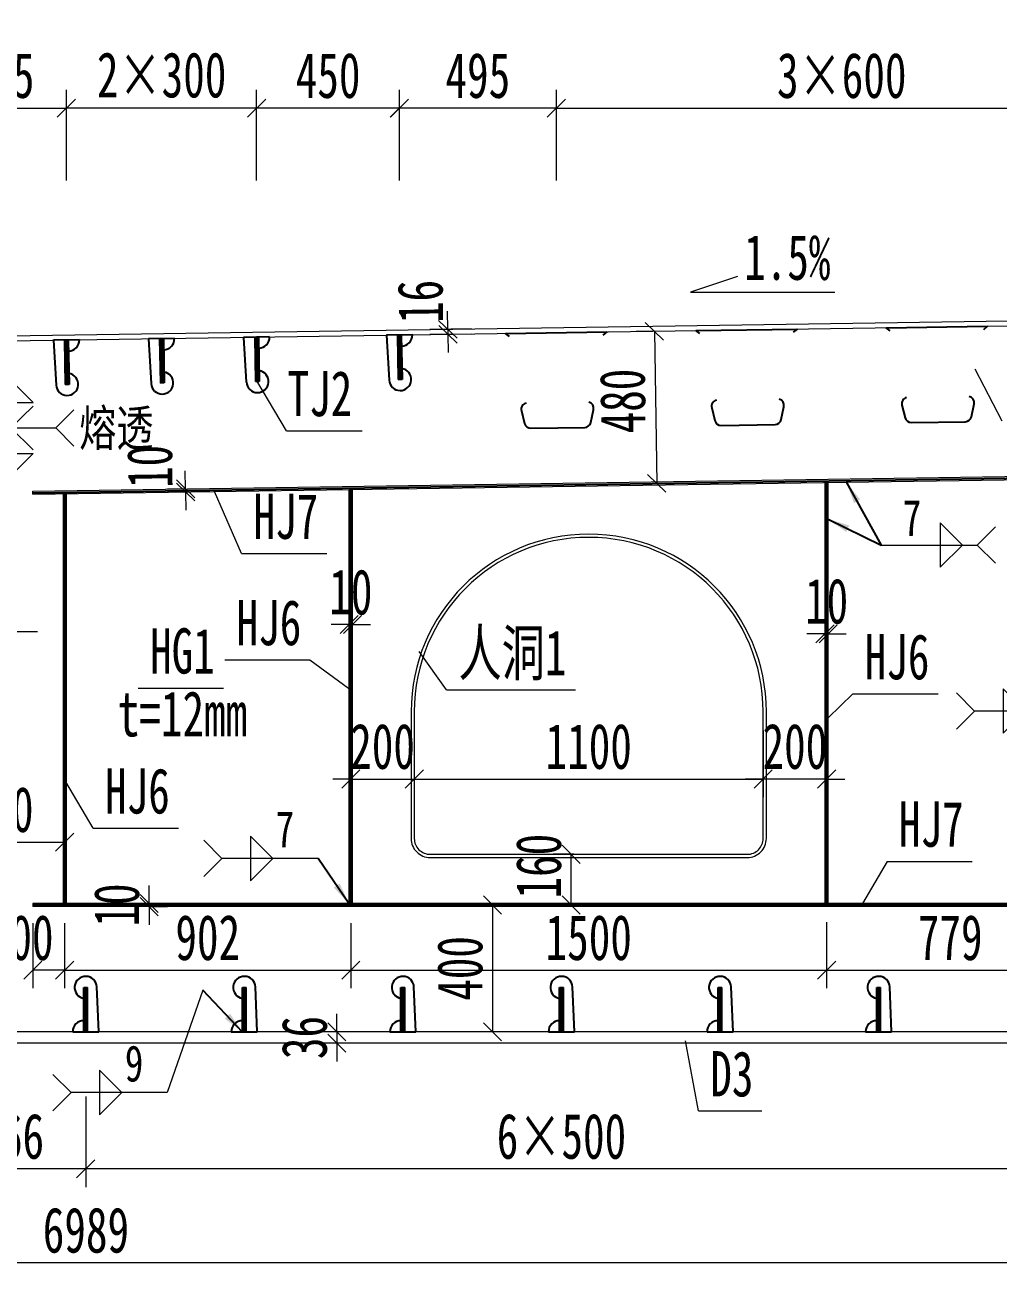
# Model space of a CAD drawing. Header units: millimetres. Extents: x -89049 to 410567, y -307459 to -100425.
# Drawn here: x 137329 to 140399, y -144920 to -140958 of the extents above; entities that cross this region are included whole.
import ezdxf
from ezdxf.enums import TextEntityAlignment as Align

# ---------------------------------------------------------------- set-up
doc = ezdxf.new("R2010")
doc.units = ezdxf.units.MM
doc.layers.get('Defpoints').update_dxf_attribs({"color": 8})
for name, color, linetype, lineweight in [('Dim', 4, 'Continuous', 15), ('文字', 7, 'Continuous', 15), ('细实线', 4, 'Continuous', 15), ('钢板粗线', 1, 'Continuous', 25), ('钢板细线', 6, 'Continuous', 15)]:
    doc.layers.add(name, color=color, linetype=linetype, lineweight=lineweight)
doc.layers.add('Text', color=4, linetype='Continuous')
doc.styles.add('111', font='', dxfattribs={"width": 0.7})
doc.styles.add('BM_Dim', font='', dxfattribs={"width": 0.85})
doc.styles.add('SMEDI', font='', dxfattribs={"width": 0.75})
doc.styles.get("Standard").update_dxf_attribs({"font": ''})
doc.styles.get('111').set_extended_font_data('仿宋_GB2312')
doc.styles.get('BM_Dim').set_extended_font_data('仿宋_GB2312')
doc.styles.get('SMEDI').set_extended_font_data('仿宋_GB2312')
doc.styles.get('Standard').set_extended_font_data('仿宋_GB2312')
doc.dimstyles.new('200', dxfattribs={"dimscale": 0, "dimtxt": 2.5, "dimasz": 1, "dimexe": 1, "dimexo": 1, "dimgap": 0.6, "dimtad": 1, "dimdec": 0, "dimdsep": 46, "dimtxsty": '111', "dimblk": 'OBLIQUE', "dimcen": 0, "dimclrd": 4, "dimclre": 4, "dimclrt": 4, "dimadec": 1, "dimazin": 2, "dimtfac": 1, "dimtdec": 0, "dimtix": 1, "dimtmove": 2, "dimatfit": 3, "dimfxl": 4, "dimfxlon": 1, "dimtolj": 1, "dimlwd": -1, "dimlwe": -1, "dimarcsym": 0})
doc.dimstyles.new('MSteel_1.0_1.0', dxfattribs={"dimtxt": 3, "dimasz": 1.2, "dimexe": 1, "dimexo": 1, "dimgap": 1, "dimtad": 3, "dimtoh": 1, "dimdec": 0, "dimzin": 0, "dimdsep": 46, "dimtxsty": 'Standard', "dimblk": 'ARCHTICK', "dimcen": 0.09, "dimclrd": 3, "dimclre": 3, "dimadec": 0, "dimazin": 0, "dimtfac": 1, "dimtdec": 4, "dimtofl": 0, "dimtmove": 0, "dimatfit": 3, "dimfxl": 1, "dimtolj": 1, "dimtzin": 0, "dimarcsym": 0})

# ---------------------------------------------------------------- blocks, each defined once
blk = doc.blocks.new('_Oblique')
at = {"color": 0, "linetype": 'ByBlock', "lineweight": -2}
blk.add_line((-0.5, -0.5), (0.5, 0.5), dxfattribs=at)
blk = doc.blocks.new('*D3225')
at = {"layer": 'Defpoints', "color": 0, "transparency": 16777216}
for p in [(141403.9, -140875.7), (132007.1, -141886.1), (141403.9, -141876.4)]:
    blk.add_point(p, dxfattribs=at)
at = {"layer": '细实线', "color": 4, "transparency": 16777216}
for p, q in [((132007.1, -141104.3), (132007.1, -140818.6)), ((141403.9, -141104.3), (141403.9, -140818.6)), ((132007.1, -140875.7), (141403.9, -140875.7))]:
    blk.add_line(p, q, dxfattribs=at)
at = {"layer": '细实线', "color": 4, "transparency": 16777216, "xscale": 57.14285714285715, "yscale": 57.14285714285715, "zscale": 57.14285714285715, "rotation": 180}
blk.add_blockref('_Oblique', (132007.1, -140875.7), dxfattribs=at)
at = {"layer": '细实线', "color": 4, "transparency": 16777216, "xscale": 57.14285714285715, "yscale": 57.14285714285715, "zscale": 57.14285714285715}
blk.add_blockref('_Oblique', (141403.9, -140875.7), dxfattribs=at)
at = {"layer": '细实线', "color": 4, "transparency": 16777216, "insert": (136705.5, -140773.5), "char_height": 142.86, "attachment_point": 5, "style": '111'}
blk.add_mtext('\\A1;9397', dxfattribs=at)
blk = doc.blocks.new('*D3228')
at = {"layer": 'Defpoints', "color": 0, "transparency": 16777216}
for p in [(134026.5, -144169.9), (141015.1, -144169.9), (134026.5, -144862.4)]:
    blk.add_point(p, dxfattribs=at)
at = {"layer": '细实线', "color": 4, "transparency": 16777216}
for p, q in [((134026.5, -144633.8), (134026.5, -144919.5)), ((141015.1, -144633.8), (141015.1, -144919.5)), ((141015.1, -144862.4), (134026.5, -144862.4))]:
    blk.add_line(p, q, dxfattribs=at)
at = {"layer": '细实线', "color": 4, "transparency": 16777216, "xscale": 57.14285714285715, "yscale": 57.14285714285715, "zscale": 57.14285714285715, "rotation": 180}
blk.add_blockref('_Oblique', (134026.5, -144862.4), dxfattribs=at)
at = {"layer": '细实线', "color": 4, "transparency": 16777216, "xscale": 57.14285714285715, "yscale": 57.14285714285715, "zscale": 57.14285714285715}
blk.add_blockref('_Oblique', (141015.1, -144862.4), dxfattribs=at)
at = {"layer": '细实线', "color": 4, "transparency": 16777216, "insert": (137520.8, -144760.1), "char_height": 142.86, "attachment_point": 5, "style": '111'}
blk.add_mtext('\\A1;6989', dxfattribs=at)
blk = doc.blocks.new('U型肋1')
at = {"layer": 'Defpoints'}
blk.add_line((-160, 0), (160, 0), dxfattribs=at)
at = {"layer": '钢板粗线', "color": 6}
for p, q in [((147.8, -9.7), (160, 0)), ((-147.8, -9.7), (-160, 0))]:
    blk.add_line(p, q, dxfattribs=at)
blk.add_lwpolyline([(-98.8, -220.5, 0.414266), (-113.8, -244.5), (-104.5, -284.5, 0.348876), (-85, -300), (85, -300, 0.348876), (104.5, -284.5), (113.8, -244.5, 0.414091), (98.8, -220.5, 0.414091)], format="xyb", dxfattribs=at)
blk = doc.blocks.new('12-140加劲 有过焊孔')
at = {"layer": 'Defpoints'}
blk.add_line((0, 0), (0, 140), dxfattribs=at)
at = {"layer": '钢板粗线', "color": 7}
for p, q in [((-6, 0), (-6, 140)), ((-6, 140), (6, 140)), ((6, 0), (6, 140)), ((41, 0), (35, 141.5)), ((-41, 0), (41, 0))]:
    blk.add_line(p, q, dxfattribs=at)
for centre, start, end in [((0, 140), 2.441, 260.1291), ((-6, 0), 90, 180)]:
    blk.add_arc(centre, 35, start, end, dxfattribs=at)
blk = doc.blocks.new('*D3245')
at = {"layer": 'Defpoints', "color": 0, "transparency": 16777216}
for p in [(140803.9, -141219.8), (139004, -141928.4), (140803.9, -141901.4)]:
    blk.add_point(p, dxfattribs=at)
at = {"layer": '细实线', "color": 4, "transparency": 16777216}
for p, q in [((139004, -141448.3), (139004, -141162.6)), ((140803.9, -141448.3), (140803.9, -141162.6)), ((139004, -141219.8), (140803.9, -141219.8))]:
    blk.add_line(p, q, dxfattribs=at)
at = {"layer": '细实线', "color": 4, "transparency": 16777216, "xscale": 57.14285714285715, "yscale": 57.14285714285715, "zscale": 57.14285714285715, "rotation": 180}
blk.add_blockref('_Oblique', (139004, -141219.8), dxfattribs=at)
at = {"layer": '细实线', "color": 4, "transparency": 16777216, "xscale": 57.14285714285715, "yscale": 57.14285714285715, "zscale": 57.14285714285715}
blk.add_blockref('_Oblique', (140803.9, -141219.8), dxfattribs=at)
at = {"layer": '细实线', "color": 4, "transparency": 16777216, "insert": (139903.9, -141117.5), "char_height": 142.86, "attachment_point": 5, "style": '111'}
blk.add_mtext('\\A1;3×600', dxfattribs=at)
blk = doc.blocks.new('*D3247')
at = {"layer": 'Defpoints', "color": 0, "transparency": 16777216}
for p in [(138452.2, -144133.9), (138312.2, -144169.9), (138452.2, -144169.9)]:
    blk.add_point(p, dxfattribs=at)
at = {"layer": '细实线', "color": 4, "transparency": 16777216}
for p, q in [((138312.2, -144133.9), (138312.2, -144076.8)), ((138395.1, -144133.9), (138255.1, -144133.9)), ((138312.2, -144133.9), (138312.2, -144169.9)), ((138395.1, -144169.9), (138255.1, -144169.9)), ((138312.2, -144169.9), (138312.2, -144227.1))]:
    blk.add_line(p, q, dxfattribs=at)
at = {"layer": '细实线', "color": 4, "transparency": 16777216, "xscale": 57.14285714285715, "yscale": 57.14285714285715, "zscale": 57.14285714285715}
for p, rotation in [((138312.2, -144133.9), 270), ((138312.2, -144169.9), 90)]:
    blk.add_blockref('_Oblique', p, dxfattribs=dict(at, rotation=rotation))
at = {"layer": '细实线', "color": 4, "transparency": 16777216, "insert": (138210, -144151.9), "char_height": 142.86, "attachment_point": 5, "rotation": 90, "style": '111'}
blk.add_mtext('\\A1;36', dxfattribs=at)
blk = doc.blocks.new('*D3248')
at = {"layer": 'Defpoints', "color": 0, "transparency": 16777216}
for p in [(137719.8, -143728.9), (137719.8, -143738.9), (137720.4, -143738.9)]:
    blk.add_point(p, dxfattribs=at)
at = {"layer": '细实线', "color": 4, "transparency": 16777216}
for p, q in [((137720.4, -143728.9), (137720.4, -143671.8)), ((137720.4, -143728.9), (137777.6, -143728.9)), ((137720.4, -143728.9), (137720.4, -143738.9)), ((137720.4, -143738.9), (137777.6, -143738.9)), ((137720.4, -143738.9), (137720.4, -143796.1))]:
    blk.add_line(p, q, dxfattribs=at)
at = {"layer": '细实线', "color": 4, "transparency": 16777216, "xscale": 57.14285714285715, "yscale": 57.14285714285715, "zscale": 57.14285714285715}
for p, rotation in [((137720.4, -143728.9), 270), ((137720.4, -143738.9), 90)]:
    blk.add_blockref('_Oblique', p, dxfattribs=dict(at, rotation=rotation))
at = {"layer": '细实线', "color": 4, "transparency": 16777216, "insert": (137618.2, -143733.9), "char_height": 142.86, "attachment_point": 5, "rotation": 90, "style": '111'}
blk.add_mtext('\\A1;10', dxfattribs=at)
blk = doc.blocks.new('*D3249')
at = {"layer": 'Defpoints', "color": 0, "transparency": 16777216}
for p in [(138361.1, -142849.2), (138351.1, -142904), (138361.1, -142904)]:
    blk.add_point(p, dxfattribs=at)
at = {"layer": '细实线', "color": 4, "transparency": 16777216}
for p, q in [((138351.1, -142849.2), (138351.1, -142792.1)), ((138361.1, -142849.2), (138361.1, -142792.1)), ((138351.1, -142849.2), (138293.9, -142849.2)), ((138351.1, -142849.2), (138361.1, -142849.2)), ((138361.1, -142849.2), (138418.2, -142849.2))]:
    blk.add_line(p, q, dxfattribs=at)
at = {"layer": '细实线', "color": 4, "transparency": 16777216, "xscale": 57.14285714285715, "yscale": 57.14285714285715, "zscale": 57.14285714285715}
blk.add_blockref('_Oblique', (138351.1, -142849.2), dxfattribs=at)
at = {"layer": '细实线', "color": 4, "transparency": 16777216, "xscale": 57.14285714285715, "yscale": 57.14285714285715, "zscale": 57.14285714285715, "rotation": 180}
blk.add_blockref('_Oblique', (138361.1, -142849.2), dxfattribs=at)
at = {"layer": '细实线', "color": 4, "transparency": 16777216, "insert": (138356.1, -142747), "char_height": 142.86, "attachment_point": 5, "style": '111'}
blk.add_mtext('\\A1;10', dxfattribs=at)
blk = doc.blocks.new('*D3250')
at = {"layer": 'Defpoints', "color": 0, "transparency": 16777216}
for p in [(138356.1, -143733.9), (139856.1, -143730.9), (139856.1, -143939.4)]:
    blk.add_point(p, dxfattribs=at)
at = {"layer": '细实线', "color": 4, "transparency": 16777216}
for p, q in [((138356.1, -143791.1), (138356.1, -143996.6)), ((139856.1, -143788.1), (139856.1, -143996.6)), ((138356.1, -143939.4), (139856.1, -143939.4))]:
    blk.add_line(p, q, dxfattribs=at)
at = {"layer": '细实线', "color": 4, "transparency": 16777216, "xscale": 57.14285714285715, "yscale": 57.14285714285715, "zscale": 57.14285714285715, "rotation": 180}
blk.add_blockref('_Oblique', (138356.1, -143939.4), dxfattribs=at)
at = {"layer": '细实线', "color": 4, "transparency": 16777216, "xscale": 57.14285714285715, "yscale": 57.14285714285715, "zscale": 57.14285714285715}
blk.add_blockref('_Oblique', (139856.1, -143939.4), dxfattribs=at)
at = {"layer": '细实线', "color": 4, "transparency": 16777216, "insert": (139106.1, -143837.2), "char_height": 142.86, "attachment_point": 5, "style": '111'}
blk.add_mtext('\\A1;1500', dxfattribs=at)
blk = doc.blocks.new('*D3251')
at = {"layer": 'Defpoints', "color": 0, "transparency": 16777216}
for p in [(139856.1, -143730.9), (140635.4, -143736.9), (140635.4, -143939.4)]:
    blk.add_point(p, dxfattribs=at)
at = {"layer": '细实线', "color": 4, "transparency": 16777216}
for p, q in [((139856.1, -143788.1), (139856.1, -143996.6)), ((140635.4, -143794.1), (140635.4, -143996.6)), ((139856.1, -143939.4), (140635.4, -143939.4))]:
    blk.add_line(p, q, dxfattribs=at)
at = {"layer": '细实线', "color": 4, "transparency": 16777216, "xscale": 57.14285714285715, "yscale": 57.14285714285715, "zscale": 57.14285714285715, "rotation": 180}
blk.add_blockref('_Oblique', (139856.1, -143939.4), dxfattribs=at)
at = {"layer": '细实线', "color": 4, "transparency": 16777216, "xscale": 57.14285714285715, "yscale": 57.14285714285715, "zscale": 57.14285714285715}
blk.add_blockref('_Oblique', (140635.4, -143939.4), dxfattribs=at)
at = {"layer": '细实线', "color": 4, "transparency": 16777216, "insert": (140245.7, -143837.2), "char_height": 142.86, "attachment_point": 5, "style": '111'}
blk.add_mtext('\\A1;779', dxfattribs=at)
blk = doc.blocks.new('*D3252')
at = {"layer": 'Defpoints', "color": 0, "transparency": 16777216}
for p in [(139656.1, -143126), (138556.1, -143160.4), (139656.1, -143336.3)]:
    blk.add_point(p, dxfattribs=at)
at = {"layer": '细实线', "color": 4, "transparency": 16777216}
for p, q in [((139656.1, -143183.1), (139656.1, -143393.4)), ((138556.1, -143217.6), (138556.1, -143393.4)), ((138556.1, -143336.3), (139656.1, -143336.3))]:
    blk.add_line(p, q, dxfattribs=at)
at = {"layer": '细实线', "color": 4, "transparency": 16777216, "xscale": 57.14285714285715, "yscale": 57.14285714285715, "zscale": 57.14285714285715, "rotation": 180}
blk.add_blockref('_Oblique', (138556.1, -143336.3), dxfattribs=at)
at = {"layer": '细实线', "color": 4, "transparency": 16777216, "xscale": 57.14285714285715, "yscale": 57.14285714285715, "zscale": 57.14285714285715}
blk.add_blockref('_Oblique', (139656.1, -143336.3), dxfattribs=at)
at = {"layer": '细实线', "color": 4, "transparency": 16777216, "insert": (139106.1, -143234), "char_height": 142.86, "attachment_point": 5, "style": '111'}
blk.add_mtext('\\A1;1100', dxfattribs=at)
blk = doc.blocks.new('*D3253')
at = {"layer": 'Defpoints', "color": 0, "transparency": 16777216}
for p in [(138556.1, -143160.4), (138356.1, -143218.8), (138556.1, -143336.3)]:
    blk.add_point(p, dxfattribs=at)
at = {"layer": '细实线', "color": 4, "transparency": 16777216}
for p, q in [((138556.1, -143217.6), (138556.1, -143393.4)), ((138356.1, -143275.9), (138356.1, -143393.4)), ((138356.1, -143336.3), (138298.9, -143336.3)), ((138356.1, -143336.3), (138556.1, -143336.3)), ((138556.1, -143336.3), (138613.2, -143336.3))]:
    blk.add_line(p, q, dxfattribs=at)
at = {"layer": '细实线', "color": 4, "transparency": 16777216, "xscale": 57.14285714285715, "yscale": 57.14285714285715, "zscale": 57.14285714285715}
blk.add_blockref('_Oblique', (138356.1, -143336.3), dxfattribs=at)
at = {"layer": '细实线', "color": 4, "transparency": 16777216, "xscale": 57.14285714285715, "yscale": 57.14285714285715, "zscale": 57.14285714285715, "rotation": 180}
blk.add_blockref('_Oblique', (138556.1, -143336.3), dxfattribs=at)
at = {"layer": '细实线', "color": 4, "transparency": 16777216, "insert": (138456.1, -143234), "char_height": 142.86, "attachment_point": 5, "style": '111'}
blk.add_mtext('\\A1;200', dxfattribs=at)
blk = doc.blocks.new('*D3255')
at = {"layer": 'Defpoints', "color": 0, "transparency": 16777216}
for p in [(138834, -143733.9), (138802.5, -144133.9), (138834, -144133.9)]:
    blk.add_point(p, dxfattribs=at)
at = {"layer": '细实线', "color": 4, "transparency": 16777216}
for p, q in [((138802.5, -143733.9), (138745.4, -143733.9)), ((138802.5, -143733.9), (138802.5, -144133.9)), ((138802.5, -144133.9), (138745.4, -144133.9))]:
    blk.add_line(p, q, dxfattribs=at)
at = {"layer": '细实线', "color": 4, "transparency": 16777216, "xscale": 57.14285714285715, "yscale": 57.14285714285715, "zscale": 57.14285714285715}
for p, rotation in [((138802.5, -143733.9), 90), ((138802.5, -144133.9), 270)]:
    blk.add_blockref('_Oblique', p, dxfattribs=dict(at, rotation=rotation))
at = {"layer": '细实线', "color": 4, "transparency": 16777216, "insert": (138700.3, -143933.9), "char_height": 142.86, "attachment_point": 5, "rotation": 90, "style": '111'}
blk.add_mtext('\\A1;400', dxfattribs=at)
blk = doc.blocks.new('角焊缝1')
at = {"layer": 'Dim'}
blk.add_line((-3101.175, 370.223), (-3106.48, 370.223), dxfattribs=at)
blk.add_lwpolyline([(-3107.48, 369.223), (-3106.48, 370.223), (-3107.48, 371.223)], dxfattribs=at)
blk.add_lwpolyline([(-3104.907, 371.455), (-3104.907, 368.992), (-3103.675, 370.223)], close=True, dxfattribs=at)
blk = doc.blocks.new('_ArchTick')
at = {"color": 0, "linetype": 'ByBlock', "const_width": 0.15}
blk.add_lwpolyline([(-0.5, -0.5), (0.5, 0.5)], dxfattribs=at)
blk = doc.blocks.new('*D3258')
at = {"layer": 'Defpoints', "color": 0, "transparency": 16777216}
for p in [(139861.1, -142878.1), (139851.1, -142932.9), (139861.1, -142932.9)]:
    blk.add_point(p, dxfattribs=at)
at = {"layer": '细实线', "color": 4, "transparency": 16777216}
for p, q in [((139851.1, -142878.1), (139851.1, -142821)), ((139861.1, -142878.1), (139861.1, -142821)), ((139851.1, -142878.1), (139793.9, -142878.1)), ((139851.1, -142878.1), (139861.1, -142878.1)), ((139861.1, -142878.1), (139918.2, -142878.1))]:
    blk.add_line(p, q, dxfattribs=at)
at = {"layer": '细实线', "color": 4, "transparency": 16777216, "xscale": 57.14285714285715, "yscale": 57.14285714285715, "zscale": 57.14285714285715}
blk.add_blockref('_Oblique', (139851.1, -142878.1), dxfattribs=at)
at = {"layer": '细实线', "color": 4, "transparency": 16777216, "xscale": 57.14285714285715, "yscale": 57.14285714285715, "zscale": 57.14285714285715, "rotation": 180}
blk.add_blockref('_Oblique', (139861.1, -142878.1), dxfattribs=at)
at = {"layer": '细实线', "color": 4, "transparency": 16777216, "insert": (139856.1, -142775.9), "char_height": 142.86, "attachment_point": 5, "style": '111'}
blk.add_mtext('\\A1;10', dxfattribs=at)
blk = doc.blocks.new('*D3260')
at = {"layer": 'Defpoints', "color": 0, "transparency": 16777216}
for p in [(137835.1, -142431), (137870.3, -142420.5), (137870.4, -142430.5)]:
    blk.add_point(p, dxfattribs=at)
at = {"layer": '细实线', "color": 4, "transparency": 16777216}
for p, q in [((137835, -142421), (137834.1, -142363.9)), ((137835, -142421), (137777.8, -142421.9)), ((137835.1, -142431), (137778, -142431.9)), ((137835, -142421), (137835.1, -142431)), ((137835.1, -142431), (137836, -142488.2))]:
    blk.add_line(p, q, dxfattribs=at)
at = {"layer": '细实线', "color": 4, "transparency": 16777216, "xscale": 57.14285714285715, "yscale": 57.14285714285715, "zscale": 57.14285714285715}
for p, rotation in [((137835, -142421), 270.8593722435713), ((137835.1, -142431), 90.85937224357133)]:
    blk.add_blockref('_Oblique', p, dxfattribs=dict(at, rotation=rotation))
at = {"layer": '细实线', "color": 4, "transparency": 16777216, "insert": (137722.7, -142350.3), "char_height": 142.86, "attachment_point": 5, "rotation": 90.8594, "style": '111'}
blk.add_mtext('\\A1;10', dxfattribs=at)
blk = doc.blocks.new('*D3261')
at = {"layer": 'Defpoints', "color": 0, "transparency": 16777216}
for p in [(139656.1, -143160.4), (139856.1, -143218.8), (139656.1, -143336.3)]:
    blk.add_point(p, dxfattribs=at)
at = {"layer": '细实线', "color": 4, "transparency": 16777216}
for p, q in [((139656.1, -143217.6), (139656.1, -143393.4)), ((139856.1, -143275.9), (139856.1, -143393.4)), ((139656.1, -143336.3), (139598.9, -143336.3)), ((139856.1, -143336.3), (139656.1, -143336.3)), ((139856.1, -143336.3), (139913.2, -143336.3))]:
    blk.add_line(p, q, dxfattribs=at)
at = {"layer": '细实线', "color": 4, "transparency": 16777216, "xscale": 57.14285714285715, "yscale": 57.14285714285715, "zscale": 57.14285714285715}
blk.add_blockref('_Oblique', (139656.1, -143336.3), dxfattribs=at)
at = {"layer": '细实线', "color": 4, "transparency": 16777216, "xscale": 57.14285714285715, "yscale": 57.14285714285715, "zscale": 57.14285714285715, "rotation": 180}
blk.add_blockref('_Oblique', (139856.1, -143336.3), dxfattribs=at)
at = {"layer": '细实线', "color": 4, "transparency": 16777216, "insert": (139756.1, -143234), "char_height": 142.86, "attachment_point": 5, "style": '111'}
blk.add_mtext('\\A1;200', dxfattribs=at)
blk = doc.blocks.new('角焊缝2')
at = {"layer": 'Dim'}
blk.add_line((-3138.009, 370.223), (-3132.704, 370.223), dxfattribs=at)
blk.add_lwpolyline([(-3134.754, 371.455), (-3134.754, 368.992), (-3133.523, 370.223)], close=True, dxfattribs=at)
blk.add_lwpolyline([(-3131.704, 369.223), (-3132.704, 370.223), (-3131.704, 371.223)], dxfattribs=at)
blk = doc.blocks.new('*D3262')
at = {"layer": 'Defpoints', "color": 0, "transparency": 16777216}
for p in [(139330.1, -141923.5), (139320.3, -142403.7), (139337.3, -142403.5)]:
    blk.add_point(p, dxfattribs=at)
at = {"layer": '细实线', "color": 4, "transparency": 16777216}
for p, q in [((139313.1, -141923.8), (139256, -141924.7)), ((139313.1, -141923.8), (139320.3, -142403.7)), ((139320.3, -142403.7), (139263.2, -142404.6))]:
    blk.add_line(p, q, dxfattribs=at)
at = {"layer": '细实线', "color": 4, "transparency": 16777216, "xscale": 57.14285714285715, "yscale": 57.14285714285715, "zscale": 57.14285714285715}
for p, rotation in [((139313.1, -141923.8), 90.85937224365449), ((139320.3, -142403.7), 270.8593722436545)]:
    blk.add_blockref('_Oblique', p, dxfattribs=dict(at, rotation=rotation))
at = {"layer": '细实线', "color": 4, "transparency": 16777216, "insert": (139213.7, -142144.1), "char_height": 142.86, "attachment_point": 5, "rotation": 90.8594, "style": '111'}
blk.add_mtext('\\A1;480', dxfattribs=at)
blk = doc.blocks.new('*D3265')
at = {"layer": 'Defpoints', "color": 0, "transparency": 16777216}
for p in [(137520.1, -144133.9), (140520.1, -144133.9), (137520.1, -144566.3)]:
    blk.add_point(p, dxfattribs=at)
at = {"layer": '细实线', "color": 4, "transparency": 16777216}
for p, q in [((137520.1, -144337.7), (137520.1, -144623.4)), ((140520.1, -144337.7), (140520.1, -144623.4)), ((140520.1, -144566.3), (137520.1, -144566.3))]:
    blk.add_line(p, q, dxfattribs=at)
at = {"layer": '细实线', "color": 4, "transparency": 16777216, "xscale": 57.14285714285715, "yscale": 57.14285714285715, "zscale": 57.14285714285715, "rotation": 180}
blk.add_blockref('_Oblique', (137520.1, -144566.3), dxfattribs=at)
at = {"layer": '细实线', "color": 4, "transparency": 16777216, "xscale": 57.14285714285715, "yscale": 57.14285714285715, "zscale": 57.14285714285715}
blk.add_blockref('_Oblique', (140520.1, -144566.3), dxfattribs=at)
at = {"layer": '细实线', "color": 4, "transparency": 16777216, "insert": (139020.1, -144464), "char_height": 142.86, "attachment_point": 5, "style": '111'}
blk.add_mtext('\\A1;6×500', dxfattribs=at)
blk = doc.blocks.new('*D3266')
at = {"layer": 'Defpoints', "color": 0, "transparency": 16777216}
for p in [(138509.1, -141219.8), (138509.1, -141935.8), (139004, -141928.4)]:
    blk.add_point(p, dxfattribs=at)
at = {"layer": '细实线', "color": 4, "transparency": 16777216}
for p, q in [((138509.1, -141448.3), (138509.1, -141162.6)), ((139004, -141448.3), (139004, -141162.6)), ((139004, -141219.8), (138509.1, -141219.8))]:
    blk.add_line(p, q, dxfattribs=at)
at = {"layer": '细实线', "color": 4, "transparency": 16777216, "xscale": 57.14285714285715, "yscale": 57.14285714285715, "zscale": 57.14285714285715, "rotation": 180}
blk.add_blockref('_Oblique', (138509.1, -141219.8), dxfattribs=at)
at = {"layer": '细实线', "color": 4, "transparency": 16777216, "xscale": 57.14285714285715, "yscale": 57.14285714285715, "zscale": 57.14285714285715}
blk.add_blockref('_Oblique', (139004, -141219.8), dxfattribs=at)
at = {"layer": '细实线', "color": 4, "transparency": 16777216, "insert": (138756.5, -141117.5), "char_height": 142.86, "attachment_point": 5, "style": '111'}
blk.add_mtext('\\A1;495', dxfattribs=at)
blk = doc.blocks.new('*D3267')
at = {"layer": 'Defpoints', "color": 0, "transparency": 16777216}
for p in [(138059.1, -141219.8), (138509.5, -141928.4), (138059.1, -141942.5)]:
    blk.add_point(p, dxfattribs=at)
at = {"layer": '细实线', "color": 4, "transparency": 16777216}
for p, q in [((138059.1, -141448.3), (138059.1, -141162.6)), ((138509.5, -141448.3), (138509.5, -141162.6)), ((138509.5, -141219.8), (138059.1, -141219.8))]:
    blk.add_line(p, q, dxfattribs=at)
at = {"layer": '细实线', "color": 4, "transparency": 16777216, "xscale": 57.14285714285715, "yscale": 57.14285714285715, "zscale": 57.14285714285715, "rotation": 180}
blk.add_blockref('_Oblique', (138059.1, -141219.8), dxfattribs=at)
at = {"layer": '细实线', "color": 4, "transparency": 16777216, "xscale": 57.14285714285715, "yscale": 57.14285714285715, "zscale": 57.14285714285715}
blk.add_blockref('_Oblique', (138509.5, -141219.8), dxfattribs=at)
at = {"layer": '细实线', "color": 4, "transparency": 16777216, "insert": (138284.3, -141117.5), "char_height": 142.86, "attachment_point": 5, "style": '111'}
blk.add_mtext('\\A1;450', dxfattribs=at)
blk = doc.blocks.new('*D3268')
at = {"layer": 'Defpoints', "color": 0, "transparency": 16777216}
for p in [(137459.1, -141219.8), (137459.1, -141951.5), (138059.1, -141942.5)]:
    blk.add_point(p, dxfattribs=at)
at = {"layer": '细实线', "color": 4, "transparency": 16777216}
for p, q in [((137459.1, -141448.3), (137459.1, -141162.6)), ((138059.1, -141448.3), (138059.1, -141162.6)), ((138059.1, -141219.8), (137459.1, -141219.8))]:
    blk.add_line(p, q, dxfattribs=at)
at = {"layer": '细实线', "color": 4, "transparency": 16777216, "xscale": 57.14285714285715, "yscale": 57.14285714285715, "zscale": 57.14285714285715, "rotation": 180}
blk.add_blockref('_Oblique', (137459.1, -141219.8), dxfattribs=at)
at = {"layer": '细实线', "color": 4, "transparency": 16777216, "xscale": 57.14285714285715, "yscale": 57.14285714285715, "zscale": 57.14285714285715}
blk.add_blockref('_Oblique', (138059.1, -141219.8), dxfattribs=at)
at = {"layer": '细实线', "color": 4, "transparency": 16777216, "insert": (137759.5, -141115.9), "char_height": 142.86, "attachment_point": 5, "style": '111'}
blk.add_mtext('\\A1;2×300', dxfattribs=at)
blk = doc.blocks.new('*D3269')
at = {"layer": 'Defpoints', "color": 0, "transparency": 16777216}
for p in [(138662.1, -141933.6), (138793.2, -141915.6), (138793.4, -141931.6)]:
    blk.add_point(p, dxfattribs=at)
at = {"layer": '细实线', "color": 4, "transparency": 16777216}
for p, q in [((138661.8, -141917.6), (138661, -141860.4)), ((138736, -141916.5), (138604.7, -141918.4)), ((138736.3, -141932.5), (138604.9, -141934.4)), ((138661.8, -141917.6), (138662.1, -141933.6)), ((138662.1, -141933.6), (138662.9, -141990.7))]:
    blk.add_line(p, q, dxfattribs=at)
at = {"layer": '细实线', "color": 4, "transparency": 16777216, "xscale": 57.14285714285715, "yscale": 57.14285714285715, "zscale": 57.14285714285715}
for p, rotation in [((138661.8, -141917.6), 270.8593722436541), ((138662.1, -141933.6), 90.85937224365405)]:
    blk.add_blockref('_Oblique', p, dxfattribs=dict(at, rotation=rotation))
at = {"layer": '细实线', "color": 4, "transparency": 16777216, "insert": (138575.8, -141830.1), "char_height": 142.86, "attachment_point": 5, "rotation": 90.8594, "style": '111'}
blk.add_mtext('\\A1;16', dxfattribs=at)
blk = doc.blocks.new('*D3270')
at = {"layer": 'Defpoints', "color": 0, "transparency": 16777216}
for p in [(137459.1, -141219.8), (137053.6, -141959.4), (137459.1, -141951.6)]:
    blk.add_point(p, dxfattribs=at)
at = {"layer": '细实线', "color": 4, "transparency": 16777216}
for p, q in [((137053.6, -141448.3), (137053.6, -141162.6)), ((137459.1, -141448.3), (137459.1, -141162.6)), ((137053.6, -141219.8), (137459.1, -141219.8))]:
    blk.add_line(p, q, dxfattribs=at)
at = {"layer": '细实线', "color": 4, "transparency": 16777216, "xscale": 57.14285714285715, "yscale": 57.14285714285715, "zscale": 57.14285714285715, "rotation": 180}
blk.add_blockref('_Oblique', (137053.6, -141219.8), dxfattribs=at)
at = {"layer": '细实线', "color": 4, "transparency": 16777216, "xscale": 57.14285714285715, "yscale": 57.14285714285715, "zscale": 57.14285714285715}
blk.add_blockref('_Oblique', (137459.1, -141219.8), dxfattribs=at)
at = {"layer": '细实线', "color": 4, "transparency": 16777216, "insert": (137256.4, -141117.5), "char_height": 142.86, "attachment_point": 5, "style": '111'}
blk.add_mtext('\\A1;405', dxfattribs=at)
blk = doc.blocks.new('*D3271')
at = {"layer": 'Defpoints', "color": 0, "transparency": 16777216}
for p in [(137453.6, -143733.9), (138356.1, -143733.9), (138356.1, -143939.4)]:
    blk.add_point(p, dxfattribs=at)
at = {"layer": '细实线', "color": 4, "transparency": 16777216}
for p, q in [((137453.6, -143791.1), (137453.6, -143996.6)), ((138356.1, -143791.1), (138356.1, -143996.6)), ((137453.6, -143939.4), (138356.1, -143939.4))]:
    blk.add_line(p, q, dxfattribs=at)
at = {"layer": '细实线', "color": 4, "transparency": 16777216, "xscale": 57.14285714285715, "yscale": 57.14285714285715, "zscale": 57.14285714285715, "rotation": 180}
blk.add_blockref('_Oblique', (137453.6, -143939.4), dxfattribs=at)
at = {"layer": '细实线', "color": 4, "transparency": 16777216, "xscale": 57.14285714285715, "yscale": 57.14285714285715, "zscale": 57.14285714285715}
blk.add_blockref('_Oblique', (138356.1, -143939.4), dxfattribs=at)
at = {"layer": '细实线', "color": 4, "transparency": 16777216, "insert": (137904.9, -143837.2), "char_height": 142.86, "attachment_point": 5, "style": '111'}
blk.add_mtext('\\A1;902', dxfattribs=at)
blk = doc.blocks.new('*D3272')
at = {"layer": 'Defpoints', "color": 0, "transparency": 16777216}
for p in [(137353.6, -143733.9), (137453.6, -143733.9), (137353.6, -143939.4)]:
    blk.add_point(p, dxfattribs=at)
at = {"layer": '细实线', "color": 4, "transparency": 16777216}
for p, q in [((137353.6, -143791.1), (137353.6, -143996.6)), ((137453.6, -143791.1), (137453.6, -143996.6)), ((137453.6, -143939.4), (137353.6, -143939.4))]:
    blk.add_line(p, q, dxfattribs=at)
at = {"layer": '细实线', "color": 4, "transparency": 16777216, "xscale": 57.14285714285715, "yscale": 57.14285714285715, "zscale": 57.14285714285715, "rotation": 180}
blk.add_blockref('_Oblique', (137353.6, -143939.4), dxfattribs=at)
at = {"layer": '细实线', "color": 4, "transparency": 16777216, "xscale": 57.14285714285715, "yscale": 57.14285714285715, "zscale": 57.14285714285715}
blk.add_blockref('_Oblique', (137453.6, -143939.4), dxfattribs=at)
at = {"layer": '细实线', "color": 4, "transparency": 16777216, "insert": (137316.6, -143837.2), "char_height": 142.86, "attachment_point": 5, "style": '111'}
blk.add_mtext('\\A1;100', dxfattribs=at)
blk = doc.blocks.new('*D3273')
at = {"layer": 'Defpoints', "color": 0, "transparency": 16777216}
for p in [(137053.6, -143296.3), (137453.6, -143296.3), (137453.6, -143535.5)]:
    blk.add_point(p, dxfattribs=at)
at = {"layer": '细实线', "color": 4, "transparency": 16777216}
for p, q in [((137053.6, -143353.4), (137053.6, -143592.6)), ((137453.6, -143353.4), (137453.6, -143592.6)), ((137053.6, -143535.5), (137453.6, -143535.5))]:
    blk.add_line(p, q, dxfattribs=at)
at = {"layer": '细实线', "color": 4, "transparency": 16777216, "xscale": 57.14285714285715, "yscale": 57.14285714285715, "zscale": 57.14285714285715, "rotation": 180}
blk.add_blockref('_Oblique', (137053.6, -143535.5), dxfattribs=at)
at = {"layer": '细实线', "color": 4, "transparency": 16777216, "xscale": 57.14285714285715, "yscale": 57.14285714285715, "zscale": 57.14285714285715}
blk.add_blockref('_Oblique', (137453.6, -143535.5), dxfattribs=at)
at = {"layer": '细实线', "color": 4, "transparency": 16777216, "insert": (137253.6, -143433.2), "char_height": 142.86, "attachment_point": 5, "style": '111'}
blk.add_mtext('\\A1;400', dxfattribs=at)
blk = doc.blocks.new('*D3275')
at = {"layer": 'Defpoints', "color": 0, "transparency": 16777216}
for p in [(137053.6, -144133.9), (137520.1, -144133.9), (137053.6, -144566.3)]:
    blk.add_point(p, dxfattribs=at)
at = {"layer": '细实线', "color": 4, "transparency": 16777216}
for p, q in [((137053.6, -144337.7), (137053.6, -144623.4)), ((137520.1, -144337.7), (137520.1, -144623.4)), ((137520.1, -144566.3), (137053.6, -144566.3))]:
    blk.add_line(p, q, dxfattribs=at)
at = {"layer": '细实线', "color": 4, "transparency": 16777216, "xscale": 57.14285714285715, "yscale": 57.14285714285715, "zscale": 57.14285714285715, "rotation": 180}
blk.add_blockref('_Oblique', (137053.6, -144566.3), dxfattribs=at)
at = {"layer": '细实线', "color": 4, "transparency": 16777216, "xscale": 57.14285714285715, "yscale": 57.14285714285715, "zscale": 57.14285714285715}
blk.add_blockref('_Oblique', (137520.1, -144566.3), dxfattribs=at)
at = {"layer": '细实线', "color": 4, "transparency": 16777216, "insert": (137286.9, -144464), "char_height": 142.86, "attachment_point": 5, "style": '111'}
blk.add_mtext('\\A1;466', dxfattribs=at)
blk = doc.blocks.new('全融透1')
at = {"layer": 'Dim'}
blk.add_line((0, 0), (4.479, 0), dxfattribs=at)
for points in [[(1.995, 2.645), (1.995, 1.414), (3.227, 1.414)], [(1.995, -2.645), (1.995, -1.414), (3.227, -1.414)]]:
    blk.add_lwpolyline(points, close=True, dxfattribs=at)
for points in [[(3.227, 1.206), (1.995, 0), (1.995, 1.206)], [(5.479, 1), (4.479, 0), (5.479, -1)], [(3.227, -1.206), (1.995, 0), (1.995, -1.206)]]:
    blk.add_lwpolyline(points, dxfattribs=at)
at = {"layer": 'Text', "style": 'SMEDI', "width": 0.75}
blk.add_text('熔透', height=2, dxfattribs=at).set_placement((5.77, 0), align=Align.MIDDLE_LEFT)
blk = doc.blocks.new('*D3280')
at = {"layer": 'Defpoints', "color": 0, "transparency": 16777216}
for p in [(139050.7, -143573.9), (139116.8, -143573.9), (139116.8, -143733.9)]:
    blk.add_point(p, dxfattribs=at)
at = {"layer": '细实线', "color": 4, "transparency": 16777216}
for p, q in [((139059.6, -143573.9), (138993.6, -143573.9)), ((139050.7, -143733.9), (139050.7, -143573.9)), ((139059.6, -143733.9), (138993.6, -143733.9))]:
    blk.add_line(p, q, dxfattribs=at)
at = {"layer": '细实线', "color": 4, "transparency": 16777216, "xscale": 57.14285714285715, "yscale": 57.14285714285715, "zscale": 57.14285714285715}
for p, rotation in [((139050.7, -143573.9), 90), ((139050.7, -143733.9), 270)]:
    blk.add_blockref('_Oblique', p, dxfattribs=dict(at, rotation=rotation))
at = {"layer": '细实线', "color": 4, "transparency": 16777216, "insert": (138948.5, -143611.1), "char_height": 142.86, "attachment_point": 5, "rotation": 90, "style": '111'}
blk.add_mtext('\\A1;160', dxfattribs=at)
blk = doc.blocks.new('*D3297')
at = {"layer": 'Defpoints', "color": 0, "transparency": 16777216}
for p in [(132011.2, -141902.2), (133908.2, -144106.1), (134026.5, -144133.9), (134067, -144133.9), (141139.8, -144133.9)]:
    blk.add_point(p, dxfattribs=at)
at = {"layer": '细实线', "color": 4, "transparency": 16777216}
blk.add_line((133969.3, -144133.9), (133848.6, -144133.9), dxfattribs=at)
blk.add_arc((134067, -144133.9), 161.2, 132.6489, 180, dxfattribs=at)
at = {"layer": '细实线', "color": 4, "transparency": 16777216, "xscale": 57.14285714285715, "yscale": 57.14285714285715, "zscale": 57.14285714285715}
for p, rotation in [((133957.8, -144015.4), 42.64891912976078), ((133905.8, -144133.9), 270)]:
    blk.add_blockref('_Oblique', p, dxfattribs=dict(at, rotation=rotation))
at = {"layer": '细实线', "color": 4, "transparency": 16777216, "insert": (133768.3, -144036), "char_height": 142.857, "attachment_point": 5, "rotation": 71.8543, "style": '111'}
blk.add_mtext('\\A1;47.4%%d', dxfattribs=at)
blk = doc.blocks.new('*D3301')
at = {"layer": 'Defpoints', "color": 0, "transparency": 16777216}
for p in [(141403.9, -140572), (141403.9, -141572.8), (129151.6, -141866.8)]:
    blk.add_point(p, dxfattribs=at)
at = {"layer": '细实线', "color": 4, "transparency": 16777216}
for p, q in [((129151.6, -140800.6), (129151.6, -140514.9)), ((141403.9, -140800.6), (141403.9, -140514.9)), ((129151.6, -140572), (141403.9, -140572))]:
    blk.add_line(p, q, dxfattribs=at)
at = {"layer": '细实线', "color": 4, "transparency": 16777216, "xscale": 57.14285714285715, "yscale": 57.14285714285715, "zscale": 57.14285714285715, "rotation": 180}
blk.add_blockref('_Oblique', (129151.6, -140572), dxfattribs=at)
at = {"layer": '细实线', "color": 4, "transparency": 16777216, "xscale": 57.14285714285715, "yscale": 57.14285714285715, "zscale": 57.14285714285715}
blk.add_blockref('_Oblique', (141403.9, -140572), dxfattribs=at)
at = {"layer": '细实线', "color": 4, "transparency": 16777216, "insert": (135277.7, -140471.3), "char_height": 142.86, "attachment_point": 5, "style": '111'}
blk.add_mtext('\\A1;12252', dxfattribs=at)

msp = doc.modelspace()

# ---------------------------------------------------------------- linework, layer by layer
at = {"layer": 'Defpoints', "color": 8}
for p, q in [((137353.7, -142433.2), (140998.8, -142378.6)), ((139856.1, -143728.9), (139856.1, -142395.7)), ((137453.6, -142432), (137453.6, -143733.9)), ((138356.1, -143728.9), (138356.1, -142418.2)), ((140735.4, -143733.9), (137353.6, -143733.9))]:
    msp.add_line(p, q, dxfattribs=at)
at = {"layer": '细实线'}
for p, q in [((139574.7, -141751.2), (139427.4, -141801)), ((139427.4, -141801), (139882.1, -141801)), ((140410.1, -142207.8), (140324.7, -142043.2)), ((138153.5, -142237.5), (138059.8, -142080.7)), ((138153.5, -142237.5), (138391.4, -142237.5)), ((138011.7, -142624.7), (137925.7, -142429.7)), ((138011.7, -142624.7), (138280.4, -142624.7)), ((137162, -142871.4), (137368, -142871.4)), ((137958.4, -142960.1), (138227.1, -142960.1)), ((138227.1, -142960.1), (138348.3, -143049.5)), ((138657.6, -143055.5), (138571.6, -142934.5)), ((137685.7, -143049.5), (137954.5, -143049.5)), ((138657.6, -143055.5), (139064.2, -143055.5)), ((139938.7, -143067.8), (139861.1, -143143.6)), ((139938.7, -143067.8), (140207.4, -143067.8)), ((137543.6, -143491.1), (137457.5, -143344.7)), ((137543.6, -143491.1), (137812.3, -143491.1)), ((140046.7, -143596), (139968.9, -143728.9)), ((140046.7, -143596), (140315.4, -143596)), ((137889.5, -144002.7), (137777.1, -144325.5)), ((139452.4, -144383.5), (139410.7, -144161.9)), ((139452.4, -144383.5), (139651.9, -144383.5))]:
    msp.add_line(p, q, dxfattribs=at)
at = {"layer": '钢板细线'}
for p, q in [((137353.6, -142428.2), (140998.7, -142373.6)), ((137353.7, -142438.2), (140998.9, -142383.6)), ((139851.1, -143728.9), (139851.1, -142400.8)), ((139861.1, -143728.9), (139861.1, -142400.6)), ((137353.7, -142438.2), (137353.6, -142428.2)), ((137448.6, -142437.1), (137448.6, -143728.9)), ((137458.6, -142437), (137458.6, -143728.9)), ((138351.1, -143728.9), (138351.1, -142423.3)), ((138361.1, -143728.9), (138361.1, -142423.1)), ((140735.4, -143728.9), (137353.6, -143728.9)), ((137353.6, -143728.9), (137353.6, -143738.9)), ((140735.4, -143738.9), (137353.6, -143738.9)), ((141015.1, -144133.9), (134026.5, -144133.9)), ((141015.1, -144169.9), (134026.5, -144169.9))]:
    msp.add_line(p, q, dxfattribs=at)
at = {"layer": '钢板细线', "elevation": 0}
for points in [[(129151.6, -141858.8), (137203.9, -141939.4), (142042, -141866.9)], [(129151.6, -141874.8), (137204, -141955.4), (142042, -141882.9)]]:
    msp.add_lwpolyline(points, dxfattribs=at)
at = {"layer": '钢板细线'}
for points in [[(139666.1, -143123.9, 1), (138546.1, -143123.9), (138546.1, -143523.9, 0.414214), (138606.1, -143583.9), (139606.1, -143583.9, 0.414214), (139666.1, -143523.9)], [(139656.1, -143123.9, 1), (138556.1, -143123.9), (138556.1, -143523.9, 0.414214), (138606.1, -143573.9), (139606.1, -143573.9, 0.414214), (139656.1, -143523.9)]]:
    msp.add_lwpolyline(points, format="xyb", close=True, dxfattribs=at)

# ---------------------------------------------------------------- block references
at = {"layer": '细实线', "rotation": 180.9806856942542}
for p in [(138509.1, -141935.8), (137459.1, -141951.5), (137759.1, -141947), (138059.1, -141942.5)]:
    msp.add_blockref('12-140加劲 有过焊孔', p, dxfattribs=at)
at = {"layer": '细实线', "color": 8, "xscale": 57.1428571428572, "yscale": 57.1428571428572, "zscale": 57.1428571428572, "rotation": 359.9999999999999}
for name, p in [('全融透1', (137170.1, -142228.9)), ('角焊缝2', (319342.9, -163753.7)), ('角焊缝1', (317835.7, -164277.4)), ('角焊缝1', (315462.6, -164742.3)), ('角焊缝1', (314987.1, -165481.1))]:
    msp.add_blockref(name, p, dxfattribs=at)
at = {"layer": '钢板细线'}
for name, p, rotation in [('U型肋1', (139004, -141928.4), 0.8593722436390038), ('U型肋1', (139604, -141919.4), 0.8593722436390038), ('U型肋1', (140203.9, -141910.4), 0.8593722436390038), ('12-140加劲 有过焊孔', (137520.1, -144133.9), 359.9999999999935), ('12-140加劲 有过焊孔', (138020.1, -144133.9), 359.9999999999935), ('12-140加劲 有过焊孔', (138520.1, -144133.9), 359.9999999999935), ('12-140加劲 有过焊孔', (139020.1, -144133.9), 359.9999999999935), ('12-140加劲 有过焊孔', (139520.1, -144133.9), 359.9999999999935), ('12-140加劲 有过焊孔', (140020.1, -144133.9), 359.9999999999935)]:
    msp.add_blockref(name, p, dxfattribs=dict(at, rotation=rotation))

# ---------------------------------------------------------------- texts
at = {"layer": 'Text', "style": 'SMEDI', "width": 0.75}
for s, p in [('7', (140096.3, -142512.6)), ('7', (138119, -143494.7)), ('9', (137643.5, -144233.5))]:
    msp.add_text(s, height=114.3, dxfattribs=at).set_placement(p, align=Align.MIDDLE_LEFT)
at = {"layer": '文字', "style": 'BM_Dim', "width": 0.7}
for s, p in [('1.5%', (139732.2, -141804.5)), ('TJ2', (138258.4, -142234.5)), ('HJ7', (138151.2, -142621.6)), ('HJ6', (138097.9, -142957)), ('人洞1', (138865.8, -143052.5)), ('HG1', (137825.2, -143046.5)), ('HJ6', (140078.2, -143064.7)), ('t=12mm', (137825.2, -143244.8)), ('HJ6', (137683.1, -143488)), ('HJ7', (140186.2, -143592.9)), ('D3', (139557.3, -144380.5))]:
    msp.add_text(s, height=142.86, dxfattribs=at).set_placement(p, align=Align.BOTTOM_CENTER)

# ---------------------------------------------------------------- dimensions: what is measured, and where the dimension line sits
at = {"layer": '细实线'}
for base, p1, p2, override, picture, middle in [((141403.9, -140572), (129151.6, -141866.8), (141403.9, -141572.8), {"dimscale": 57.142857, "dimtxsty": '111', "dimblk": 'Oblique'}, '*D3301', (135277.7, -140471.3)), ((141403.9, -140875.7), (132007.1, -141886.1), (141403.9, -141876.4), {"dimscale": 57.142857, "dimtxsty": '111', "dimblk": 'Oblique'}, '*D3225', (136705.5, -140773.5)), ((137459.0776, -141219.7663), (137053.6488, -141959.4483), (137459.0776, -141951.6096), {"dimscale": 57.142857, "dimtxsty": '111', "dimblk": 'Oblique'}, '*D3270', (137256.3632, -141117.5269)), ((138059.1, -141219.8), (138509.5, -141928.4), (138059.1, -141942.5), {"dimscale": 57.142857, "dimtxsty": '111', "dimblk": 'Oblique'}, '*D3267', (138284.3, -141117.5)), ((138509.1, -141219.8), (139004, -141928.4), (138509.1, -141935.8), {"dimscale": 57.142857, "dimblk": 'Oblique'}, '*D3266', (138756.5, -141117.5)), ((138361.1, -142849.2), (138351.1, -142904), (138361.1, -142904), {"dimscale": 57.142857, "dimblk": 'Oblique'}, '*D3249', (138356.1, -142747)), ((139861.1, -142878.1), (139851.1, -142932.9), (139861.1, -142932.9), {"dimscale": 57.142857, "dimblk": 'Oblique'}, '*D3258', (139856.1, -142775.9)), ((139656.1, -143336.3), (138556.1, -143160.4), (139656.1, -143126), {"dimscale": 57.142857, "dimblk": 'Oblique'}, '*D3252', (139106.1, -143234)), ((138556.1, -143336.3), (138356.1, -143218.8), (138556.1, -143160.4), {"dimscale": 57.142857, "dimblk": 'Oblique'}, '*D3253', (138456.1, -143234)), ((137453.6, -143535.5), (137053.6, -143296.3), (137453.6, -143296.3), {"dimscale": 57.142857, "dimblk": 'Oblique'}, '*D3273', (137253.6, -143433.2)), ((138356.0848, -143939.4257), (137453.6488, -143733.9409), (138356.0848, -143733.9409), {"dimscale": 57.142857, "dimblk": 'Oblique'}, '*D3271', (137904.8668, -143837.1863)), ((139856.1, -143939.4), (138356.1, -143733.9), (139856.1, -143730.9), {"dimscale": 57.142857, "dimblk": 'Oblique'}, '*D3250', (139106.1, -143837.2)), ((140635.4, -143939.4), (139856.1, -143730.9), (140635.4, -143736.9), {"dimscale": 57.142857, "dimblk": 'Oblique'}, '*D3251', (140245.7, -143837.2)), ((137053.6488, -144566.28), (137520.0848, -144133.9409), (137053.6488, -144133.9409), {"dimscale": 57.142857, "dimblk": 'Oblique'}, '*D3275', (137286.8668, -144464.0406)), ((134026.5, -144862.4), (141015.1, -144169.9), (134026.5, -144169.9), {"dimscale": 57.142857, "dimtxsty": '111', "dimblk": 'Oblique'}, '*D3228', (137520.8, -144760.1))]:
    dim = msp.add_linear_dim(base=base, p1=p1, p2=p2, dimstyle='200', override=override, dxfattribs=at)
    dim.commit()
    dim.dimension.update_dxf_attribs({"geometry": picture, "text_midpoint": middle})
dim = msp.add_linear_dim(base=(137459.1, -141219.8), p1=(138059.1, -141942.5), p2=(137459.1, -141951.5), text='2×300', dimstyle='200', override={"dimscale": 57.142857, "dimtxsty": '111', "dimblk": 'Oblique'}, dxfattribs=at)
dim.commit()
dim.dimension.update_dxf_attribs({"geometry": '*D3268', "text_midpoint": (137759.5, -141115.9), "dimtype": 160})
for base, p1, p2, text, picture, middle in [((140803.9, -141219.8), (139004, -141928.4), (140803.9, -141901.4), '3×600', '*D3245', (139903.9, -141117.5)), ((137520.1, -144566.3), (140520.1, -144133.9), (137520.1, -144133.9), '6×500', '*D3265', (139020.1, -144464))]:
    dim = msp.add_linear_dim(base=base, p1=p1, p2=p2, text=text, dimstyle='200', override={"dimscale": 57.142857, "dimtxsty": '111', "dimblk": 'Oblique'}, dxfattribs=at)
    dim.commit()
    dim.dimension.update_dxf_attribs({"geometry": picture, "text_midpoint": middle})
for base, p1, p2, angle, picture, middle, dimtype in [((138662.1, -141933.6), (138793.2, -141915.6), (138793.4, -141931.6), 270.8594, '*D3269', (138575.8, -141830.1), 161), ((139320.3, -142403.7), (139330.1, -141923.5), (139337.3, -142403.5), 270.8594, '*D3262', (139213.7, -142144.1), 161), ((137835.1, -142431), (137870.3, -142420.5), (137870.4, -142430.5), 270.8594, '*D3260', (137722.7, -142350.3), 161), ((139050.7, -143573.9), (139116.8, -143733.9), (139116.8, -143573.9), 90, '*D3280', (138948.5, -143611.1), 160)]:
    dim = msp.add_linear_dim(base=base, p1=p1, p2=p2, angle=angle, dimstyle='200', override={"dimscale": 57.142857, "dimblk": 'Oblique'}, dxfattribs=at)
    dim.commit()
    dim.dimension.update_dxf_attribs({"geometry": picture, "text_midpoint": middle, "dimtype": dimtype})
dim = msp.add_angular_dim_2l(base=(133908.1933, -144106.0825), line1=((132011.2398, -141902.1937), (134066.956, -144133.9409)), line2=((141139.8364, -144133.9409), (134026.4731, -144133.9409)), dimstyle='200', override={"dimscale": 57.142857, "dimblk": 'Oblique'}, dxfattribs=at)
dim.commit()
dim.dimension.update_dxf_attribs({"geometry": '*D3297', "text_midpoint": (133768.257, -144036.0475), "dimtype": 162})
for base, p1, p2, angle, picture, middle in [((139656.1, -143336.3), (139856.1, -143218.8), (139656.1, -143160.4), 180, '*D3261', (139756.1, -143234)), ((138802.5, -144133.9), (138834, -143733.9), (138834, -144133.9), 90, '*D3255', (138700.3, -143933.9))]:
    dim = msp.add_linear_dim(base=base, p1=p1, p2=p2, angle=angle, dimstyle='200', override={"dimscale": 57.142857, "dimblk": 'Oblique'}, dxfattribs=at)
    dim.commit()
    dim.dimension.update_dxf_attribs({"geometry": picture, "text_midpoint": middle})
for p1, p2, distance, picture, middle in [((137719.8, -143728.9), (137719.8, -143738.9), 0.6, '*D3248', (137618.2, -143733.9)), ((138452.2, -144133.9), (138452.2, -144169.9), -140, '*D3247', (138210, -144151.9))]:
    dim = msp.add_aligned_dim(p1=p1, p2=p2, distance=distance, dimstyle='200', override={"dimscale": 57.142857, "dimblk": 'Oblique'}, dxfattribs=at)
    dim.commit()
    dim.dimension.update_dxf_attribs({"geometry": picture, "text_midpoint": middle})
dim = msp.add_linear_dim(base=(137353.6, -143939.4), p1=(137453.6, -143733.9), p2=(137353.6, -143733.9), dimstyle='200', override={"dimscale": 57.142857, "dimblk": 'Oblique'}, dxfattribs=at)
dim.commit()
dim.dimension.update_dxf_attribs({"geometry": '*D3272', "text_midpoint": (137316.6, -143837.2), "dimtype": 160})

# ---------------------------------------------------------------- leaders
at = {"layer": 'Dim'}
for points in [[(139919, -142400.4), (140028.1, -142598.1)], [(139861.1, -142516.5), (140028.1, -142598.1)], [(138350.1, -143728.9), (138252.6, -143586.6)], [(138014.1, -144134.4), (137889.5, -144002.7)]]:
    msp.add_leader(points, dimstyle='MSteel_1.0_1.0', override={"dimscale": 57.142857, "dimclrd": 256}, dxfattribs=at)

doc.saveas('drawing.dxf')
